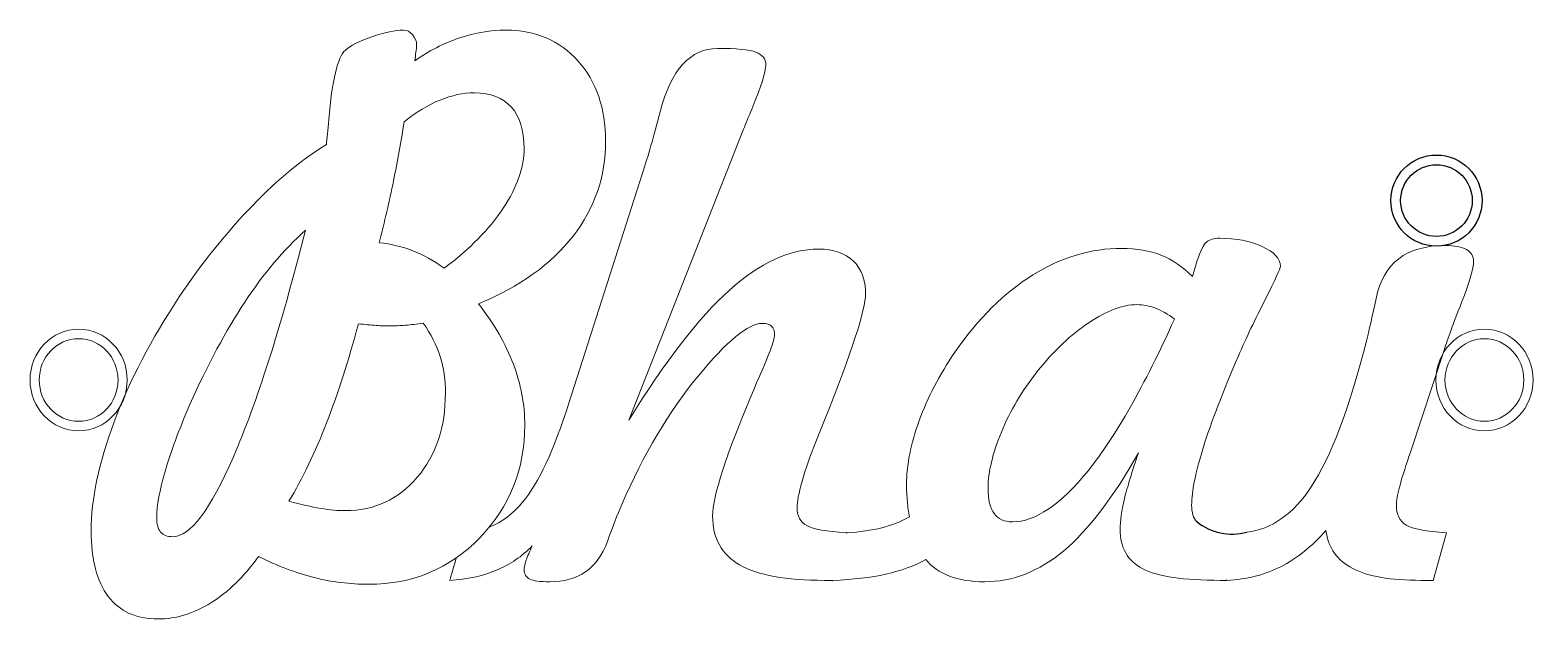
# Model space of a CAD drawing. Header units: millimetres. Extents: x 250 to 400, y -16 to 43.
import ezdxf

# ---------------------------------------------------------------- set-up
doc = ezdxf.new("R2010")
doc.units = ezdxf.units.MM
doc.header["$MEASUREMENT"] = 0
doc.layers.add('Layer 1', color=7, linetype='Continuous')

msp = doc.modelspace()

# ---------------------------------------------------------------- linework, layer by layer
for radius in [4.57, 3.59]:
    msp.add_circle((390.74, 25.55), radius)
for centre, radius, start, end in [((370.25, -2.22), 5.67, 231.2342, 285.0359), ((331.57, -7.14), 0.609, 264.5625, 275.9423), ((330.19, -12.36), 0.168, 263.2363, 276.6417)]:
    msp.add_arc(centre, radius, start, end)
at = {"layer": 'Layer 1', "lineweight": 9}
for centre, major_axis, ratio in [((254.58, 7.56), (0, 5.1), 0.955224), ((395.55, 7.56), (0, 5.1), 0.955224), ((254.58, 7.56), (0, 4.14), 0.955204), ((395.55, 7.56), (0, 4.14), 0.955204)]:
    msp.add_ellipse(centre, major_axis=major_axis, ratio=ratio, dxfattribs=at)
for points, knots in [([(272.63, -10.13), (271.17, -12.15), (269.58, -13.7), (267.85, -14.78), (267.85, -14.78), (266.13, -15.85), (264.37, -16.4), (262.55, -16.4), (262.55, -16.4), (260.35, -16.4), (258.69, -15.65), (257.54, -14.14), (257.54, -14.14), (256.4, -12.63), (255.83, -10.44), (255.83, -7.57), (255.83, -7.57), (255.83, -4.38), (256.6, -0.73), (258.15, 3.38), (258.15, 3.38), (259.69, 7.51), (261.86, 11.68), (264.67, 15.89), (264.67, 15.89), (266.94, 19.29), (269.37, 22.33), (272, 25.04), (272, 25.04), (274.63, 27.76), (277.1, 29.79), (279.42, 31.16), (279.42, 31.16), (279.48, 31.77), (279.56, 32.6), (279.66, 33.67), (279.66, 33.67), (279.99, 37.61), (280.54, 39.93), (281.33, 40.64), (281.33, 40.64), (281.8, 41.08), (282.68, 41.53), (283.98, 41.98), (283.98, 41.98), (285.27, 42.42), (286.33, 42.65), (287.15, 42.65), (287.15, 42.65), (287.51, 42.65), (287.81, 42.49), (288.07, 42.19), (288.07, 42.19), (288.33, 41.88), (288.47, 41.53), (288.47, 41.13), (288.47, 41.13), (288.47, 40.91), (288.44, 40.69), (288.4, 40.42), (288.4, 40.42), (288.37, 40.17), (288.33, 39.88), (288.28, 39.58), (288.28, 39.58), (289.7, 40.56), (291.19, 41.32), (292.77, 41.86), (292.77, 41.86), (294.35, 42.39), (295.91, 42.65), (297.43, 42.65), (297.43, 42.65), (300.39, 42.65), (302.81, 41.61), (304.65, 39.55), (304.65, 39.55), (306.5, 37.49), (307.42, 34.81), (307.42, 31.51), (307.42, 31.51), (307.42, 27.97), (306.34, 24.8), (304.16, 21.99), (304.16, 21.99), (301.99, 19.19), (298.83, 16.93), (294.69, 15.2), (294.69, 15.2), (296.26, 13.18), (297.41, 11.16), (298.17, 9.15), (298.17, 9.15), (298.93, 7.13), (299.32, 5.09), (299.32, 3.04), (299.32, 3.04), (299.32, -1.38), (297.81, -5.14), (294.8, -8.26), (294.8, -8.26), (291.78, -11.37), (288.08, -12.92), (283.68, -12.92), (283.68, -12.92), (281.8, -12.92), (279.95, -12.69), (278.15, -12.24), (278.15, -12.24), (276.36, -11.78), (274.51, -11.07), (272.63, -10.13)], [0, 0, 0, 0, 0.034483, 0.034483, 0.034483, 0.034483, 0.068966, 0.068966, 0.068966, 0.068966, 0.103448, 0.103448, 0.103448, 0.103448, 0.137931, 0.137931, 0.137931, 0.137931, 0.172414, 0.172414, 0.172414, 0.172414, 0.206897, 0.206897, 0.206897, 0.206897, 0.241379, 0.241379, 0.241379, 0.241379, 0.275862, 0.275862, 0.275862, 0.275862, 0.310345, 0.310345, 0.310345, 0.310345, 0.344828, 0.344828, 0.344828, 0.344828, 0.37931, 0.37931, 0.37931, 0.37931, 0.413793, 0.413793, 0.413793, 0.413793, 0.448276, 0.448276, 0.448276, 0.448276, 0.482759, 0.482759, 0.482759, 0.482759, 0.517241, 0.517241, 0.517241, 0.517241, 0.551724, 0.551724, 0.551724, 0.551724, 0.586207, 0.586207, 0.586207, 0.586207, 0.62069, 0.62069, 0.62069, 0.62069, 0.655172, 0.655172, 0.655172, 0.655172, 0.689655, 0.689655, 0.689655, 0.689655, 0.724138, 0.724138, 0.724138, 0.724138, 0.758621, 0.758621, 0.758621, 0.758621, 0.793103, 0.793103, 0.793103, 0.793103, 0.827586, 0.827586, 0.827586, 0.827586, 0.862069, 0.862069, 0.862069, 0.862069, 0.896552, 0.896552, 0.896552, 0.896552, 0.931034, 0.931034, 0.931034, 0.931034, 1, 1, 1, 1]), ([(295.75, -7.19), (297.02, -6.68), (298.14, -5.84), (299.12, -4.67), (299.12, -4.67), (300.7, -2.77), (302.24, 0.54), (303.75, 5.25), (303.75, 5.25), (303.75, 5.25), (311.13, 28.29), (311.13, 28.29), (311.13, 28.29), (311.66, 29.94), (312.25, 31.99), (312.89, 34.44), (312.89, 34.44), (314, 38.68), (315.92, 40.81), (318.65, 40.81), (318.65, 40.81), (320.54, 40.81), (321.82, 40.69), (322.48, 40.43), (322.48, 40.43), (323.16, 40.19), (323.49, 39.76), (323.49, 39.14), (323.49, 39.14), (323.49, 38.49), (323.04, 37.03), (322.11, 34.8), (322.11, 34.8), (321.73, 33.9), (321.46, 33.21), (321.26, 32.71), (321.26, 32.71), (321.26, 32.71), (309.74, 3.52), (309.74, 3.52), (309.74, 3.52), (313.42, 9.47), (316.79, 13.83), (319.84, 16.58), (319.84, 16.58), (322.89, 19.31), (325.87, 20.69), (328.79, 20.69), (328.79, 20.69), (330.27, 20.69), (331.43, 20.29), (332.25, 19.51), (332.25, 19.51), (333.08, 18.71), (333.49, 17.61), (333.49, 16.2), (333.49, 16.2), (333.49, 14.62), (332.12, 10.4), (329.37, 3.52), (329.37, 3.52), (329.37, 3.52), (328.52, 1.37), (328.52, 1.37), (328.52, 1.37), (327.93, -0.04), (327.47, -1.37), (327.12, -2.59), (327.12, -2.59), (326.79, -3.82), (326.62, -4.69), (326.62, -5.2), (326.62, -5.2), (326.62, -6.07), (326.94, -6.69), (327.61, -7.04), (327.61, -7.04), (328.26, -7.4), (329.57, -7.63), (331.51, -7.75), (331.51, -7.75), (331.51, -7.75), (331.51, -7.75), (331.51, -7.75)], [0.0806293, 0.0806293, 0.0806293, 0.0806293, 0.0952381, 0.0952381, 0.0952381, 0.0952381, 0.1190476, 0.1190476, 0.1190476, 0.1190476, 0.1428571, 0.1428571, 0.1428571, 0.1428571, 0.1666667, 0.1666667, 0.1666667, 0.1666667, 0.1904762, 0.1904762, 0.1904762, 0.1904762, 0.2142857, 0.2142857, 0.2142857, 0.2142857, 0.2380952, 0.2380952, 0.2380952, 0.2380952, 0.2619048, 0.2619048, 0.2619048, 0.2619048, 0.2857143, 0.2857143, 0.2857143, 0.2857143, 0.3095238, 0.3095238, 0.3095238, 0.3095238, 0.3333333, 0.3333333, 0.3333333, 0.3333333, 0.3571429, 0.3571429, 0.3571429, 0.3571429, 0.3809524, 0.3809524, 0.3809524, 0.3809524, 0.4047619, 0.4047619, 0.4047619, 0.4047619, 0.4285714, 0.4285714, 0.4285714, 0.4285714, 0.452381, 0.452381, 0.452381, 0.452381, 0.4761905, 0.4761905, 0.4761905, 0.4761905, 0.5, 0.5, 0.5, 0.5, 0.5238095, 0.5238095, 0.5238095, 0.5238095, 0.547619, 0.547619, 0.547619, 0.547619, 0.5478749, 0.5478749, 0.5478749, 0.5478749]), ([(284.71, 21.32), (285.92, 21.2), (287.05, 20.93), (288.1, 20.52), (288.1, 20.52), (289.16, 20.11), (290.2, 19.53), (291.22, 18.77), (291.22, 18.77), (293.78, 20.68), (295.77, 22.69), (297.16, 24.8), (297.16, 24.8), (298.55, 26.91), (299.25, 28.91), (299.25, 30.8), (299.25, 30.8), (299.25, 32.59), (298.83, 33.97), (297.97, 34.92), (297.97, 34.92), (297.12, 35.87), (295.88, 36.36), (294.27, 36.36), (294.27, 36.36), (293.13, 36.36), (291.98, 36.11), (290.82, 35.63), (290.82, 35.63), (289.65, 35.15), (288.45, 34.43), (287.22, 33.45), (287.22, 33.45), (286.92, 31.52), (286.56, 29.54), (286.15, 27.52), (286.15, 27.52), (285.74, 25.48), (285.26, 23.41), (284.71, 21.32)], [0, 0, 0, 0, 0.090909, 0.090909, 0.090909, 0.090909, 0.181818, 0.181818, 0.181818, 0.181818, 0.272727, 0.272727, 0.272727, 0.272727, 0.363636, 0.363636, 0.363636, 0.363636, 0.454545, 0.454545, 0.454545, 0.454545, 0.545455, 0.545455, 0.545455, 0.545455, 0.636364, 0.636364, 0.636364, 0.636364, 0.727273, 0.727273, 0.727273, 0.727273, 0.818182, 0.818182, 0.818182, 0.818182, 1, 1, 1, 1]), ([(277.33, 22.59), (275.14, 20.62), (273.1, 18.2), (271.23, 15.37), (271.23, 15.37), (269.36, 12.52), (267.53, 9.11), (265.73, 5.11), (265.73, 5.11), (264.63, 2.54), (263.8, 0.31), (263.25, -1.6), (263.25, -1.6), (262.69, -3.49), (262.41, -5.02), (262.41, -6.21), (262.41, -6.21), (262.41, -6.88), (262.55, -7.38), (262.8, -7.69), (262.8, -7.69), (263.07, -7.99), (263.46, -8.15), (264.01, -8.15), (264.01, -8.15), (265.74, -8.15), (267.78, -5.48), (270.1, -0.14), (270.1, -0.14), (272.42, 5.19), (274.84, 12.77), (277.33, 22.59)], [0, 0, 0, 0, 0.111111, 0.111111, 0.111111, 0.111111, 0.222222, 0.222222, 0.222222, 0.222222, 0.333333, 0.333333, 0.333333, 0.333333, 0.444444, 0.444444, 0.444444, 0.444444, 0.555556, 0.555556, 0.555556, 0.555556, 0.666667, 0.666667, 0.666667, 0.666667, 0.777778, 0.777778, 0.777778, 0.777778, 1, 1, 1, 1]), ([(331.63, -7.75), (331.63, -7.75), (331.63, -7.75), (331.63, -7.75), (331.63, -7.75), (332.93, -7.68), (334.08, -7.52), (335.11, -7.25), (335.11, -7.25), (336.13, -7), (337.06, -6.64), (337.88, -6.17), (337.88, -6.17), (337.8, -5.67), (337.73, -5.16), (337.68, -4.63), (337.68, -4.63), (337.63, -4.11), (337.6, -3.53), (337.6, -2.91), (337.6, -2.91), (337.6, -0.96), (338.03, 1.18), (338.87, 3.5), (338.87, 3.5), (339.73, 5.82), (340.91, 8.1), (342.44, 10.34), (342.44, 10.34), (344.8, 13.73), (347.41, 16.31), (350.27, 18.1), (350.27, 18.1), (353.14, 19.87), (356.09, 20.76), (359.16, 20.76), (359.16, 20.76), (360.69, 20.76), (362, 20.53), (363.11, 20.09), (363.11, 20.09), (364.22, 19.64), (365.27, 18.93), (366.26, 17.94), (366.26, 17.94), (366.26, 17.94), (366.75, 19.53), (366.75, 19.53), (366.75, 19.53), (367.06, 20.51), (367.37, 21.12), (367.67, 21.38), (367.67, 21.38), (367.97, 21.64), (368.42, 21.78), (369.01, 21.78), (369.01, 21.78), (370.64, 21.78), (372.06, 21.5), (373.27, 20.94), (373.27, 20.94), (374.49, 20.38), (375.09, 19.72), (375.09, 18.97), (375.09, 18.97), (375.09, 18.72), (374.58, 17.63), (373.57, 15.65), (373.57, 15.65), (372.56, 13.66), (371.66, 11.78), (370.89, 9.99), (370.89, 9.99), (369.34, 6.43), (368.17, 3.38), (367.37, 0.85), (367.37, 0.85), (366.59, -1.68), (366.19, -3.62), (366.19, -4.99), (366.19, -4.99), (366.19, -5.72), (366.36, -6.28), (366.71, -6.66)], [0.1997477, 0.1997477, 0.1997477, 0.1997477, 0.2, 0.2, 0.2, 0.2, 0.2285714, 0.2285714, 0.2285714, 0.2285714, 0.2571429, 0.2571429, 0.2571429, 0.2571429, 0.2857143, 0.2857143, 0.2857143, 0.2857143, 0.3142857, 0.3142857, 0.3142857, 0.3142857, 0.3428571, 0.3428571, 0.3428571, 0.3428571, 0.3714286, 0.3714286, 0.3714286, 0.3714286, 0.4, 0.4, 0.4, 0.4, 0.4285714, 0.4285714, 0.4285714, 0.4285714, 0.4571429, 0.4571429, 0.4571429, 0.4571429, 0.4857143, 0.4857143, 0.4857143, 0.4857143, 0.5142857, 0.5142857, 0.5142857, 0.5142857, 0.5428571, 0.5428571, 0.5428571, 0.5428571, 0.5714286, 0.5714286, 0.5714286, 0.5714286, 0.6, 0.6, 0.6, 0.6, 0.6285714, 0.6285714, 0.6285714, 0.6285714, 0.6571429, 0.6571429, 0.6571429, 0.6571429, 0.6857143, 0.6857143, 0.6857143, 0.6857143, 0.7142857, 0.7142857, 0.7142857, 0.7142857, 0.7428571, 0.7428571, 0.7428571, 0.7428571, 0.7649184, 0.7649184, 0.7649184, 0.7649184]), ([(371.72, -7.7), (374.22, -7.4), (376.38, -5.89), (378.19, -3.14), (378.19, -3.14), (380.15, -0.16), (382.01, 4.75), (383.76, 11.58), (383.76, 11.58), (384.01, 12.67), (384.33, 14.04), (384.68, 15.72), (384.68, 15.72), (385.39, 19.28), (387.7, 21.05), (391.65, 21.05), (391.65, 21.05), (392.56, 21.05), (393.26, 20.92), (393.75, 20.64), (393.75, 20.64), (394.23, 20.38), (394.47, 19.98), (394.47, 19.46), (394.47, 19.46), (394.47, 18.76), (394.06, 17.37), (393.25, 15.32), (393.25, 15.32), (392.44, 13.27), (391.87, 11.69), (391.52, 10.56), (391.52, 10.56), (391.52, 10.56), (388.13, 0.31), (388.13, 0.31), (388.13, 0.31), (388.13, 0.31), (387.98, -0.11), (387.98, -0.11), (387.98, -0.11), (387.14, -2.59), (386.72, -4.19), (386.72, -4.93), (386.72, -4.93), (386.72, -5.92), (387.04, -6.6), (387.7, -6.99), (387.7, -6.99), (388.36, -7.38), (389.72, -7.63), (391.76, -7.75), (391.76, -7.75), (391.76, -7.75), (390.42, -12.53), (390.42, -12.53), (390.42, -12.53), (390.42, -12.53), (389.19, -12.53), (389.19, -12.53), (389.19, -12.53), (386.15, -12.53), (383.87, -12.13), (382.34, -11.34), (382.34, -11.34), (380.82, -10.55), (379.91, -9.28), (379.64, -7.53), (379.64, -7.53), (378.24, -9.14), (376.74, -10.35), (375.12, -11.16), (375.12, -11.16), (373.51, -11.98), (371.7, -12.43), (369.72, -12.53)], [0.0513532, 0.0513532, 0.0513532, 0.0513532, 0.0952381, 0.0952381, 0.0952381, 0.0952381, 0.1428571, 0.1428571, 0.1428571, 0.1428571, 0.1904762, 0.1904762, 0.1904762, 0.1904762, 0.2380952, 0.2380952, 0.2380952, 0.2380952, 0.2857143, 0.2857143, 0.2857143, 0.2857143, 0.3333333, 0.3333333, 0.3333333, 0.3333333, 0.3809524, 0.3809524, 0.3809524, 0.3809524, 0.4285714, 0.4285714, 0.4285714, 0.4285714, 0.4761905, 0.4761905, 0.4761905, 0.4761905, 0.5238095, 0.5238095, 0.5238095, 0.5238095, 0.5714286, 0.5714286, 0.5714286, 0.5714286, 0.6190476, 0.6190476, 0.6190476, 0.6190476, 0.6666667, 0.6666667, 0.6666667, 0.6666667, 0.7142857, 0.7142857, 0.7142857, 0.7142857, 0.7619048, 0.7619048, 0.7619048, 0.7619048, 0.8095238, 0.8095238, 0.8095238, 0.8095238, 0.8571429, 0.8571429, 0.8571429, 0.8571429, 0.9047619, 0.9047619, 0.9047619, 0.9047619, 1, 1, 1, 1]), ([(364.46, 13.67), (363.82, 14.16), (363.2, 14.53), (362.57, 14.77), (362.57, 14.77), (361.94, 15), (361.32, 15.12), (360.68, 15.12), (360.68, 15.12), (359.28, 15.12), (357.69, 14.51), (355.88, 13.31), (355.88, 13.31), (354.08, 12.11), (352.35, 10.47), (350.7, 8.4), (350.7, 8.4), (349.19, 6.49), (347.99, 4.47), (347.11, 2.33), (347.11, 2.33), (346.23, 0.2), (345.78, -1.67), (345.78, -3.27), (345.78, -3.27), (345.78, -4.42), (345.99, -5.28), (346.38, -5.83), (346.38, -5.83), (346.78, -6.39), (347.4, -6.66), (348.22, -6.66), (348.22, -6.66), (350.53, -6.66), (353.07, -4.94), (355.83, -1.5), (355.83, -1.5), (358.59, 1.94), (361.46, 7), (364.46, 13.67)], [0, 0, 0, 0, 0.090909, 0.090909, 0.090909, 0.090909, 0.181818, 0.181818, 0.181818, 0.181818, 0.272727, 0.272727, 0.272727, 0.272727, 0.363636, 0.363636, 0.363636, 0.363636, 0.454545, 0.454545, 0.454545, 0.454545, 0.545455, 0.545455, 0.545455, 0.545455, 0.636364, 0.636364, 0.636364, 0.636364, 0.727273, 0.727273, 0.727273, 0.727273, 0.818182, 0.818182, 0.818182, 0.818182, 1, 1, 1, 1]), ([(275.67, -4.59), (276.88, -4.92), (277.92, -5.16), (278.85, -5.31), (278.85, -5.31), (279.77, -5.47), (280.59, -5.54), (281.33, -5.54), (281.33, -5.54), (284.24, -5.54), (286.64, -4.42), (288.54, -2.19), (288.54, -2.19), (290.42, 0.04), (291.36, 2.85), (291.36, 6.24), (291.36, 6.24), (291.36, 7.56), (291.18, 8.79), (290.83, 9.91), (290.83, 9.91), (290.48, 11.04), (289.91, 12.16), (289.13, 13.26), (289.13, 13.26), (288.5, 13.18), (287.9, 13.1), (287.34, 13.05), (287.34, 13.05), (286.8, 13.01), (286.31, 12.98), (285.88, 12.98), (285.88, 12.98), (285.44, 12.98), (284.94, 12.99), (284.4, 13.03), (284.4, 13.03), (283.86, 13.07), (283.27, 13.13), (282.63, 13.2), (282.63, 13.2), (281.66, 9.55), (280.6, 6.24), (279.44, 3.27), (279.44, 3.27), (278.3, 0.32), (277.03, -2.31), (275.67, -4.59)], [0, 0, 0, 0, 0.076923, 0.076923, 0.076923, 0.076923, 0.153846, 0.153846, 0.153846, 0.153846, 0.230769, 0.230769, 0.230769, 0.230769, 0.307692, 0.307692, 0.307692, 0.307692, 0.384615, 0.384615, 0.384615, 0.384615, 0.461538, 0.461538, 0.461538, 0.461538, 0.538462, 0.538462, 0.538462, 0.538462, 0.615385, 0.615385, 0.615385, 0.615385, 0.692308, 0.692308, 0.692308, 0.692308, 0.769231, 0.769231, 0.769231, 0.769231, 0.846154, 0.846154, 0.846154, 0.846154, 1, 1, 1, 1]), ([(330.17, -12.53), (330.14, -12.53), (329.37, -12.53), (329.37, -12.53), (329.37, -12.53), (325.5, -12.53), (322.66, -12.01), (320.85, -10.97), (320.85, -10.97), (319.06, -9.93), (318.15, -8.3), (318.15, -6.1), (318.15, -6.1), (318.15, -5.08), (318.49, -3.53), (319.18, -1.43), (319.18, -1.43), (319.86, 0.67), (320.9, 3.35), (322.29, 6.59), (322.29, 6.59), (322.29, 6.59), (322.56, 7.27), (322.56, 7.27), (322.56, 7.27), (323.77, 9.97), (324.37, 11.57), (324.37, 12.07), (324.37, 12.07), (324.37, 12.48), (324.28, 12.77), (324.07, 12.96), (324.07, 12.96), (323.88, 13.14), (323.57, 13.24), (323.14, 13.24), (323.14, 13.24), (321.74, 13.24), (319.6, 11.48), (316.69, 7.94), (316.69, 7.94), (313.78, 4.41), (311.23, 0.11), (309.05, -4.93), (309.05, -4.93), (308.6, -5.94), (308.12, -7.17), (307.6, -8.64), (307.6, -8.64), (306.61, -11.33), (304.68, -12.67), (301.81, -12.67), (301.81, -12.67), (300.87, -12.67), (300.2, -12.59), (299.83, -12.4), (299.83, -12.4), (299.46, -12.22), (299.26, -11.91), (299.26, -11.46), (299.26, -11.46), (299.26, -11.23), (299.32, -10.92), (299.46, -10.52), (299.46, -10.52), (299.59, -10.14), (299.79, -9.64), (300.07, -9.06)], [0.5719425, 0.5719425, 0.5719425, 0.5719425, 0.5952381, 0.5952381, 0.5952381, 0.5952381, 0.6190476, 0.6190476, 0.6190476, 0.6190476, 0.6428571, 0.6428571, 0.6428571, 0.6428571, 0.6666667, 0.6666667, 0.6666667, 0.6666667, 0.6904762, 0.6904762, 0.6904762, 0.6904762, 0.7142857, 0.7142857, 0.7142857, 0.7142857, 0.7380952, 0.7380952, 0.7380952, 0.7380952, 0.7619048, 0.7619048, 0.7619048, 0.7619048, 0.7857143, 0.7857143, 0.7857143, 0.7857143, 0.8095238, 0.8095238, 0.8095238, 0.8095238, 0.8333333, 0.8333333, 0.8333333, 0.8333333, 0.8571429, 0.8571429, 0.8571429, 0.8571429, 0.8809524, 0.8809524, 0.8809524, 0.8809524, 0.9047619, 0.9047619, 0.9047619, 0.9047619, 0.9285714, 0.9285714, 0.9285714, 0.9285714, 0.952381, 0.952381, 0.952381, 0.952381, 1, 1, 1, 1]), ([(360.86, 0.27), (358.34, -4.22), (355.84, -7.48), (353.37, -9.56), (353.37, -9.56), (350.9, -11.63), (348.24, -12.67), (345.41, -12.67), (345.41, -12.67), (344.07, -12.67), (342.9, -12.48), (341.9, -12.1), (341.9, -12.1), (340.9, -11.73), (340.11, -11.17), (339.55, -10.44), (339.55, -10.44), (338.36, -11.08), (337.03, -11.56), (335.52, -11.91), (335.52, -11.91), (334.01, -12.25), (332.24, -12.45), (330.21, -12.53), (330.21, -12.53), (330.21, -12.53), (330.21, -12.53), (330.21, -12.53)], [0, 0, 0, 0, 0.0285714, 0.0285714, 0.0285714, 0.0285714, 0.0571429, 0.0571429, 0.0571429, 0.0571429, 0.0857143, 0.0857143, 0.0857143, 0.0857143, 0.1142857, 0.1142857, 0.1142857, 0.1142857, 0.1428571, 0.1428571, 0.1428571, 0.1428571, 0.1714286, 0.1714286, 0.1714286, 0.1714286, 0.1715145, 0.1715145, 0.1715145, 0.1715145]), ([(369.74, -12.47), (369.73, -12.5), (369.72, -12.53), (369.72, -12.53), (369.72, -12.53), (369.72, -12.53), (369.08, -12.53), (369.08, -12.53), (369.08, -12.53), (365.39, -12.53), (362.79, -12.14), (361.28, -11.36), (361.28, -11.36), (359.77, -10.58), (359.02, -9.26), (359.02, -7.4), (359.02, -7.4), (359.02, -6.58), (359.17, -5.57), (359.45, -4.36), (359.45, -4.36), (359.74, -3.17), (360.21, -1.62), (360.86, 0.27)], [0.8266734, 0.8266734, 0.8266734, 0.8266734, 0.8285714, 0.8285714, 0.8285714, 0.8285714, 0.8571429, 0.8571429, 0.8571429, 0.8571429, 0.8857143, 0.8857143, 0.8857143, 0.8857143, 0.9142857, 0.9142857, 0.9142857, 0.9142857, 0.9428571, 0.9428571, 0.9428571, 0.9428571, 1, 1, 1, 1]), ([(300.07, -9.06), (299.05, -10.12), (297.84, -10.95), (296.47, -11.51), (296.47, -11.51), (295.09, -12.09), (293.54, -12.43), (291.8, -12.53), (291.8, -12.53), (291.8, -12.53), (292.12, -11.41), (292.45, -10.26)], [0, 0, 0, 0, 0.02380952, 0.02380952, 0.02380952, 0.02380952, 0.04761905, 0.04761905, 0.04761905, 0.04761905, 0.05909942, 0.05909942, 0.05909942, 0.05909942])]:
    msp.add_open_spline(points, degree=3, knots=knots, dxfattribs=at)
msp.add_open_spline([(369.72, -12.53), (369.72, -12.53), (369.73, -12.5), (369.74, -12.47)], degree=3, dxfattribs=at)

doc.saveas('drawing.dxf')
